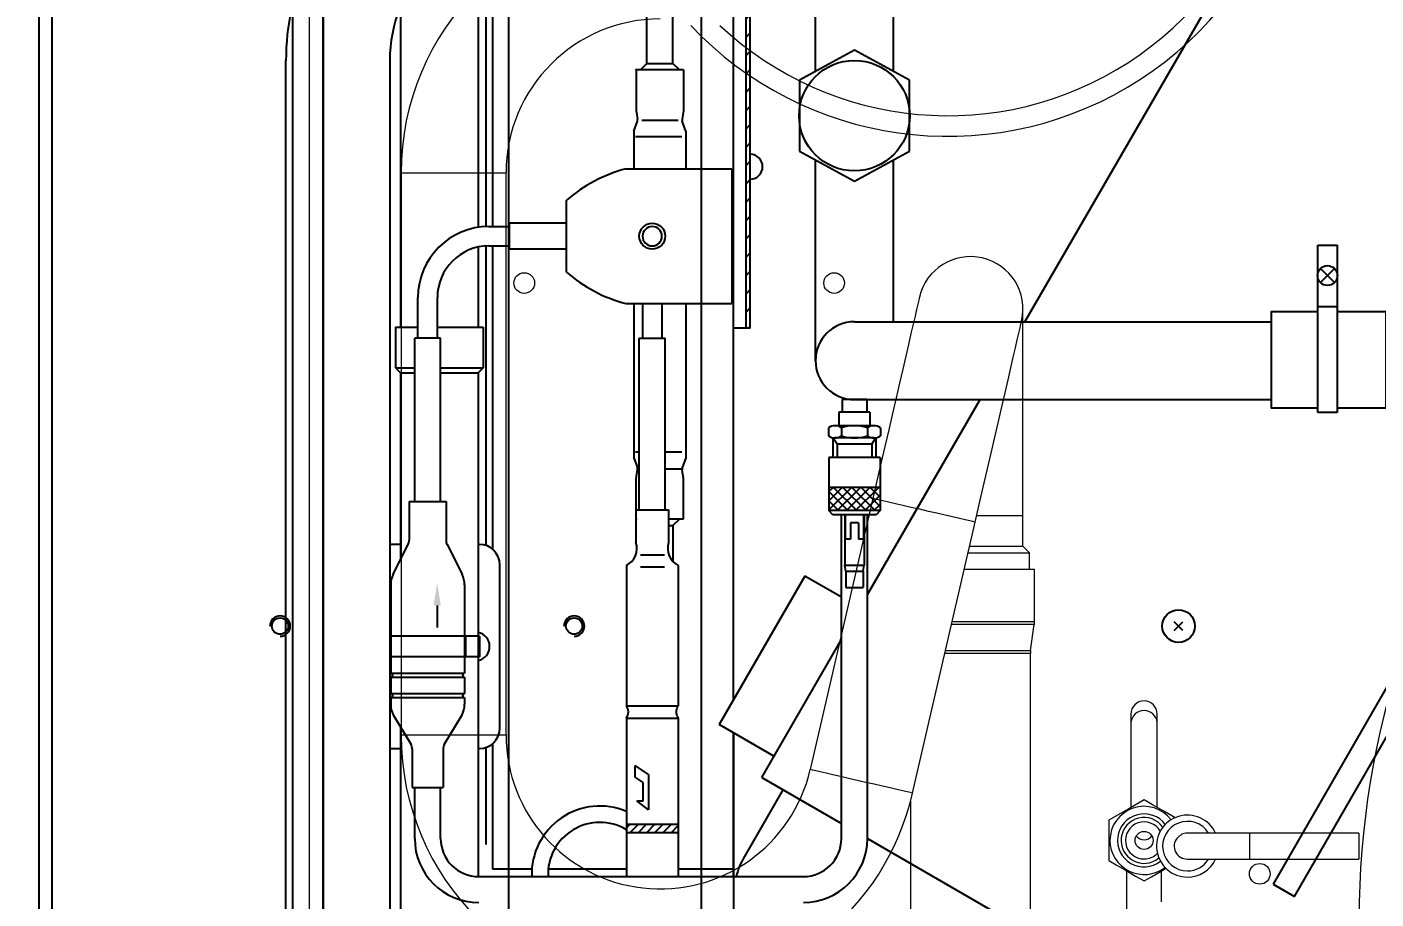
# Model space of a CAD drawing. Header units: millimetres. Extents: x 0 to 31017, y 0 to 21335.
# Drawn here: x 27140.85 to 27173.88, y 3380.88 to 3402.24 of the extents above; entities that cross this region are included whole.
import ezdxf
from ezdxf import colors
from ezdxf.entities.mleader import LeaderData, LeaderLine
from ezdxf.enums import TextEntityAlignment as Align
from ezdxf.math import Vec2, Vec3

# ---------------------------------------------------------------- set-up
doc = ezdxf.new("R2010")
doc.units = ezdxf.units.MM
doc.layers.add('DIM', color=2, linetype='Continuous')
doc.styles.get("Standard").update_dxf_attribs({"font": 'arial.ttf'})

# ---------------------------------------------------------------- blocks, each defined once
blk = doc.blocks.new('3F機組圖灰底')
at = {"layer": 'DIM'}
h = blk.add_hatch(dxfattribs=at)
h.set_pattern_fill('ANSI31', color=8, scale=0.1, style=0)
h.set_pattern_definition([(45, (106689.99417, -45823.58983), (-0.2245064, 0.2245064), [])])
h.paths.add_polyline_path([(106746.785, -45570.773, -0.004637), (106746.685, -45570.813), (106746.685, -45578.463), (106746.785, -45578.463)])
h = blk.add_hatch(dxfattribs=at)
h.set_pattern_fill('ANSI37', color=8, scale=0.05, angle=-90, style=0)
h.set_pattern_definition([(315, (106738.12342, -45570.17272), (0.1122532, 0.1122532), []), (45, (106738.12342, -45570.17272), (-0.1122532, 0.1122532), [])])
h.paths.add_polyline_path([(106749.338, -45582.365), (106749.338, -45582.935), (106749.968, -45582.935), (106749.968, -45582.365)])
h.paths.add_polyline_path([(106748.708, -45582.365), (106748.708, -45582.935), (106749.338, -45582.935), (106749.338, -45582.365)])
h = blk.add_hatch(dxfattribs=at)
h.set_pattern_fill('ANSI31', color=8, scale=0.045, angle=180, style=0)
h.set_pattern_definition([(225, (106712.5716, -45574.898), (0.1010279, -0.1010279), [])])
h.paths.add_polyline_path([(106743.753, -45590.615), (106743.753, -45590.815), (106745.023, -45590.815), (106745.023, -45590.615)])
at = {"color": 8, "linetype": 'Continuous', "lineweight": 15}
for p, q in [((106735.991, -45555.648), (106735.991, -45608.383)), ((106736.315, -45555.648), (106736.315, -45608.383)), ((106736.335, -45555.648), (106736.335, -45608.383)), ((106738.237, -45574.666), (106738.237, -45588.427)), ((106738.237, -45574.666), (106740.807, -45574.666)), ((106740.807, -45588.427), (106740.807, -45574.666)), ((106753.465, -45583.058), (106753.465, -45577.999)), ((106749.79, -45582.639), (106748.258, -45589.276)), ((106752.331, -45583.058), (106753.465, -45583.058)), ((106753.465, -45583.808), (106753.465, -45583.058)), ((106750.762, -45589.854), (106752.294, -45583.217)), ((106752.121, -45583.968), (106753.626, -45583.968)), ((106752.158, -45583.808), (106753.465, -45583.808)), ((106753.626, -45583.968), (106753.465, -45583.808)), ((106753.626, -45584.373), (106753.626, -45583.968)), ((106753.749, -45584.373), (106752.027, -45584.373)), ((106753.749, -45585.652), (106753.749, -45584.373)), ((106753.743, -45585.724), (106751.715, -45585.724)), ((106751.732, -45585.652), (106752.18, -45585.652)), ((106752.18, -45585.652), (106753.749, -45585.652)), ((106753.652, -45586.361), (106753.743, -45585.724)), ((106751.568, -45586.361), (106752.18, -45586.361)), ((106752.18, -45586.361), (106753.652, -45586.361)), ((106753.647, -45586.433), (106751.552, -45586.433)), ((106753.647, -45594.371), (106753.647, -45586.433)), ((106756.109, -45587.917), (106756.109, -45588.12)), ((106756.751, -45588.12), (106756.751, -45587.917)), ((106756.109, -45588.12), (106756.109, -45590.206)), ((106756.751, -45590.206), (106756.751, -45588.12)), ((106738.237, -45588.427), (106740.807, -45588.427)), ((106750.713, -45590.051), (106750.713, -45594.37)), ((106755.571, -45590.516), (106755.571, -45591.507)), ((106759.01, -45590.831), (106757.492, -45590.831)), ((106761.691, -45590.831), (106759.01, -45590.831)), ((106759.01, -45590.831), (106759.01, -45591.473)), ((106761.691, -45590.831), (106761.691, -45591.473)), ((106757.492, -45591.473), (106759.01, -45591.473)), ((106759.01, -45591.473), (106761.691, -45591.473)), ((106756.003, -45591.757), (106756.003, -45594.01)), ((106756.856, -45592.517), (106756.856, -45591.757))]:
    blk.add_line(p, q, dxfattribs=at)
at = {"color": 8}
blk.add_lwpolyline([(106735.588, -45564.263), (106745.588, -45564.263), (106745.588, -45606.763), (106735.588, -45606.763)], close=True, dxfattribs=at)
at = {"color": 8, "linetype": 'Continuous', "lineweight": 15, "flags": 128}
for points in [[(106750.928, -45577.71), (106750.924, -45577.728), (106750.911, -45577.784), (106750.889, -45577.878), (106750.86, -45578.007), (106750.822, -45578.171), (106750.776, -45578.37), (106750.722, -45578.601), (106750.662, -45578.863), (106750.595, -45579.153), (106750.522, -45579.47), (106750.443, -45579.812), (106750.359, -45580.174), (106750.271, -45580.556), (106750.179, -45580.953), (106750.085, -45581.363), (106749.988, -45581.783), (106749.889, -45582.209), (106749.79, -45582.639)], [(106752.294, -45583.217), (106752.393, -45582.787), (106752.492, -45582.361), (106752.589, -45581.941), (106752.683, -45581.531), (106752.775, -45581.134), (106752.863, -45580.752), (106752.947, -45580.39), (106753.026, -45580.049), (106753.099, -45579.731), (106753.166, -45579.441), (106753.226, -45579.179), (106753.28, -45578.948), (106753.326, -45578.75), (106753.364, -45578.585), (106753.394, -45578.456), (106753.415, -45578.363), (106753.428, -45578.306), (106753.432, -45578.288)], [(106752.294, -45583.217), (106752.284, -45583.215), (106752.239, -45583.204), (106752.16, -45583.186), (106752.049, -45583.16), (106751.909, -45583.128), (106751.743, -45583.09), (106751.558, -45583.047), (106751.358, -45583.001), (106751.148, -45582.953), (106750.936, -45582.903), (106750.727, -45582.855), (106750.526, -45582.809), (106750.341, -45582.766), (106750.176, -45582.728), (106750.036, -45582.696), (106749.924, -45582.67), (106749.845, -45582.652), (106749.8, -45582.641), (106749.79, -45582.639)], [(106750.762, -45589.854), (106750.752, -45589.852), (106750.707, -45589.841), (106750.628, -45589.823), (106750.517, -45589.797), (106750.376, -45589.765), (106750.211, -45589.727), (106750.026, -45589.684), (106749.825, -45589.638), (106749.616, -45589.59), (106749.404, -45589.541), (106749.194, -45589.492), (106748.994, -45589.446), (106748.809, -45589.403), (106748.644, -45589.365), (106748.503, -45589.333), (106748.392, -45589.307), (106748.313, -45589.289), (106748.268, -45589.278), (106748.258, -45589.276)], [(106756.43, -45590.02), (106756.251, -45590.123), (106756.054, -45590.237), (106755.777, -45590.397), (106755.571, -45590.516)], [(106757.195, -45590.462), (106757.11, -45590.412), (106756.913, -45590.299), (106756.636, -45590.139), (106756.43, -45590.02)], [(106757.345, -45590.872), (106757.286, -45590.906), (106757.239, -45590.954)], [(106755.571, -45591.507), (106755.75, -45591.611), (106755.947, -45591.724), (106756.224, -45591.884), (106756.43, -45592.003)], [(106756.43, -45592.003), (106756.609, -45591.9), (106756.805, -45591.786), (106756.972, -45591.69)]]:
    blk.add_lwpolyline(points, dxfattribs=at)
at = {"color": 8, "linetype": 'Continuous', "lineweight": 15}
for centre, radius in [((106741.253, -45577.361), 0.253), ((106748.841, -45577.361), 0.253), ((106756.43, -45591.012), 0.22), ((106759.263, -45591.83), 0.253)]:
    blk.add_circle(centre, radius, dxfattribs=at)
for centre, radius, start, end in [((106751.624, -45565.118), 8.651, 223.3133, 17.8549), ((106751.624, -45565.118), 8.651, 223.3133, 17.8549), ((106751.624, -45565.118), 8.145, 226.7688, 19.0051), ((106744.581, -45574.666), 6.344, 90, 180), ((106744.581, -45574.666), 3.774, 90, 180), ((106752.18, -45577.999), 1.285, 347, 167), ((106782.534, -45592.973), 20.843, 151.9854, 189.2886), ((106753.243, -45585.652), 0.506, 351.8699, 0), ((106754.153, -45586.433), 0.506, 171.8699, 180), ((106756.43, -45587.917), 0.321, 0, 180), ((106756.43, -45588.155), 0.323, 6.2339, 173.7661), ((106744.581, -45588.427), 6.344, 180, 270), ((106744.581, -45588.427), 3.774, 180, 347), ((106744.581, -45588.427), 6.344, 270, 347), ((106756.43, -45591.012), 0.835, 37.2733, 180), ((106756.43, -45591.012), 0.65, 36.8821, 308.0524), ((106756.43, -45591.012), 0.562, 34.9496, 309.9849), ((106756.43, -45591.012), 0.455, 29.4175, 270), ((106757.492, -45591.152), 0.759, 25.0452, 270), ((106757.492, -45591.152), 0.607, 31.9492, 270), ((106756.43, -45591.012), 0.835, 180, 307.6612), ((106756.424, -45590.773), 0.226, 215.0576, 271.5167), ((106756.436, -45590.773), 0.226, 268.4837, 324.9424), ((106757.482, -45591.154), 0.315, 140.5485, 271.8059), ((106757.492, -45591.152), 0.321, 90, 117.7981), ((106756.43, -45591.012), 0.455, 270, 315.517), ((106757.492, -45591.152), 0.607, 270, 328.0508), ((106757.492, -45591.152), 0.759, 270, 334.9548)]:
    blk.add_arc(centre, radius, start, end, dxfattribs=at)
at = {"layer": 'DIM', "color": 8}
for p, q in [((106729.375, -45625.763), (106729.375, -45545.763)), ((106740.875, -45606.215), (106740.875, -45545.863)), ((106729.695, -45625.013), (106729.695, -45546.513)), ((106746.375, -45587.572), (106746.375, -45568.189)), ((106746.685, -45578.463), (106746.685, -45568.189)), ((106746.785, -45578.463), (106746.785, -45568.189)), ((106748.386, -45572.178), (106748.386, -45568.189)), ((106750.291, -45572.178), (106750.291, -45568.189)), ((106753.512, -45578.31), (106759.355, -45568.189)), ((106740.127, -45568.532), (106740.127, -45575.996)), ((106740.325, -45575.978), (106740.325, -45568.448)), ((106740.475, -45568.393), (106740.475, -45575.979)), ((106744.257, -45571.982), (106744.257, -45568.8)), ((106744.892, -45571.982), (106744.892, -45568.8)), ((106738.222, -45570.544), (106738.222, -45578.441)), ((106749.338, -45571.66), (106747.993, -45572.391)), ((106750.683, -45572.391), (106749.338, -45571.66)), ((106735.419, -45593.547), (106735.419, -45571.915)), ((106737.959, -45571.919), (106737.959, -45593.547)), ((106745.155, -45572.141), (106743.995, -45572.141)), ((106745.155, -45572.141), (106743.995, -45572.141)), ((106743.995, -45572.141), (106743.995, -45573.141)), ((106744.098, -45572.141), (106744.257, -45571.982)), ((106745.051, -45572.141), (106744.098, -45572.141)), ((106744.257, -45571.982), (106744.575, -45571.982)), ((106744.575, -45571.982), (106744.892, -45571.982)), ((106745.051, -45572.141), (106744.892, -45571.982)), ((106745.155, -45572.141), (106745.155, -45573.137)), ((106747.993, -45572.391), (106747.993, -45574.134)), ((106750.683, -45574.134), (106750.683, -45572.391)), ((106743.995, -45573.137), (106744.028, -45573.351)), ((106745.155, -45573.137), (106745.121, -45573.351)), ((106743.94, -45573.641), (106744.028, -45573.393)), ((106744.13, -45573.37), (106745.02, -45573.37)), ((106745.21, -45573.641), (106745.122, -45573.393)), ((106743.94, -45573.641), (106743.94, -45574.565)), ((106745.112, -45573.781), (106743.98, -45573.781)), ((106745.101, -45573.781), (106743.998, -45573.781)), ((106745.21, -45573.641), (106745.21, -45574.565)), ((106747.993, -45574.134), (106749.338, -45574.865)), ((106749.338, -45574.865), (106750.683, -45574.134)), ((106748.386, -45579.263), (106748.386, -45574.347)), ((106750.291, -45578.31), (106750.291, -45574.347)), ((106743.741, -45574.565), (106746.338, -45574.565)), ((106746.338, -45574.565), (106746.338, -45577.865)), ((106742.288, -45577.095), (106742.288, -45575.335)), ((106740.388, -45575.977), (106740.888, -45575.977)), ((106740.888, -45575.897), (106740.888, -45576.532)), ((106742.288, -45575.897), (106740.888, -45575.897)), ((106740.127, -45576.48), (106740.127, -45578.441)), ((106740.325, -45583.792), (106740.325, -45576.453)), ((106740.388, -45576.453), (106740.888, -45576.453)), ((106740.475, -45576.453), (106740.475, -45583.878)), ((106760.682, -45580.528), (106760.682, -45576.433)), ((106760.682, -45576.433), (106761.161, -45576.433)), ((106761.161, -45576.433), (106761.161, -45580.528)), ((106742.288, -45576.532), (106740.888, -45576.532)), ((106761.092, -45577.006), (106760.748, -45577.35)), ((106760.748, -45577.006), (106761.092, -45577.35)), ((106738.65, -45578.715), (106738.65, -45577.715)), ((106739.126, -45578.715), (106739.126, -45577.715)), ((106743.741, -45577.865), (106746.338, -45577.865)), ((106743.94, -45577.865), (106743.94, -45581.642)), ((106744.15, -45577.865), (106744.15, -45578.715)), ((106744.626, -45577.865), (106744.626, -45578.715)), ((106745.21, -45577.865), (106745.21, -45581.642)), ((106760.682, -45577.937), (106761.161, -45577.937)), ((106738.102, -45578.441), (106738.65, -45578.441)), ((106738.102, -45578.441), (106738.102, -45579.441)), ((106739.126, -45578.441), (106740.247, -45578.441)), ((106740.247, -45578.441), (106740.247, -45579.441)), ((106746.785, -45578.463), (106746.375, -45578.463)), ((106749.338, -45578.31), (106759.55, -45578.31)), ((106759.536, -45578.269), (106759.55, -45578.245)), ((106738.571, -45582.715), (106738.571, -45578.715)), ((106739.206, -45578.715), (106738.571, -45578.715)), ((106739.206, -45582.715), (106739.206, -45578.715)), ((106744.071, -45582.915), (106744.071, -45578.715)), ((106744.071, -45578.715), (106744.706, -45578.715)), ((106744.706, -45582.915), (106744.706, -45578.715)), ((106738.102, -45579.441), (106738.571, -45579.441)), ((106738.102, -45579.441), (106738.222, -45579.561)), ((106739.206, -45579.441), (106740.247, -45579.441)), ((106740.247, -45579.441), (106740.127, -45579.561)), ((106738.222, -45579.561), (106738.571, -45579.561)), ((106738.222, -45579.561), (106738.222, -45584.142)), ((106739.206, -45579.561), (106740.127, -45579.561)), ((106740.127, -45579.561), (106740.127, -45591.897)), ((106749.038, -45580.215), (106749.038, -45580.525)), ((106749.638, -45580.215), (106749.038, -45580.215)), ((106749.338, -45580.215), (106759.55, -45580.215)), ((106749.638, -45580.215), (106749.638, -45580.525)), ((106749.656, -45584.99), (106752.413, -45580.215)), ((106748.958, -45580.525), (106748.958, -45580.855)), ((106749.718, -45580.525), (106748.958, -45580.525)), ((106749.718, -45580.525), (106749.718, -45580.855)), ((106761.161, -45580.528), (106760.682, -45580.528)), ((106748.703, -45580.905), (106748.703, -45581.105)), ((106749.815, -45580.855), (106748.862, -45580.855)), ((106749.021, -45580.905), (106749.021, -45581.105)), ((106749.656, -45580.905), (106749.656, -45581.105)), ((106749.973, -45580.905), (106749.973, -45581.105)), ((106748.813, -45581.151), (106748.813, -45581.635)), ((106748.913, -45581.306), (106748.813, -45581.151)), ((106749.815, -45581.155), (106748.862, -45581.155)), ((106748.913, -45581.306), (106748.913, -45581.635)), ((106749.763, -45581.306), (106748.913, -45581.306)), ((106749.763, -45581.306), (106749.863, -45581.151)), ((106749.763, -45581.306), (106749.763, -45581.635)), ((106749.863, -45581.151), (106749.863, -45581.635)), ((106743.94, -45581.642), (106744.028, -45581.89)), ((106744.071, -45581.502), (106743.98, -45581.502)), ((106745.112, -45581.502), (106744.706, -45581.502)), ((106745.21, -45581.642), (106745.122, -45581.89)), ((106748.708, -45581.635), (106748.708, -45582.935)), ((106749.968, -45581.635), (106748.708, -45581.635)), ((106749.968, -45581.635), (106749.968, -45582.935)), ((106743.995, -45582.146), (106744.028, -45581.932)), ((106744.03, -45581.913), (106744.071, -45581.913)), ((106744.706, -45581.913), (106745.12, -45581.913)), ((106745.155, -45582.146), (106745.121, -45581.932)), ((106743.995, -45583.141), (106743.995, -45582.141)), ((106745.155, -45583.141), (106745.155, -45582.146)), ((106749.968, -45582.365), (106748.708, -45582.365)), ((106738.438, -45582.715), (106739.338, -45582.715)), ((106738.438, -45582.715), (106738.438, -45583.655)), ((106738.438, -45582.715), (106739.338, -45582.715)), ((106739.338, -45582.715), (106739.338, -45583.655)), ((106743.988, -45582.915), (106744.788, -45582.915)), ((106743.988, -45582.915), (106743.988, -45583.715)), ((106744.788, -45582.915), (106744.788, -45583.715)), ((106748.808, -45583.035), (106748.708, -45582.935)), ((106749.968, -45582.935), (106748.708, -45582.935)), ((106749.868, -45583.035), (106748.808, -45583.035)), ((106749.021, -45590.965), (106749.021, -45583.035)), ((106749.1, -45583.035), (106749.1, -45584.27)), ((106749.113, -45583.035), (106749.113, -45583.635)), ((106749.563, -45583.035), (106749.563, -45583.635)), ((106749.576, -45583.035), (106749.576, -45584.27)), ((106749.656, -45590.965), (106749.656, -45583.035)), ((106749.968, -45582.935), (106749.868, -45583.035)), ((106745.051, -45583.141), (106744.788, -45583.141)), ((106745.155, -45583.141), (106744.788, -45583.141)), ((106744.788, -45583.3), (106744.892, -45583.3)), ((106745.051, -45583.141), (106744.892, -45583.3)), ((106744.892, -45583.3), (106744.892, -45584.18)), ((106749.238, -45583.235), (106749.238, -45583.635)), ((106749.438, -45583.235), (106749.238, -45583.235)), ((106749.438, -45583.235), (106749.438, -45583.635)), ((106749.238, -45583.635), (106749.113, -45583.635)), ((106749.563, -45583.635), (106749.438, -45583.635)), ((106738.222, -45583.762), (106737.959, -45583.762)), ((106738.045, -45584.493), (106738.411, -45583.768)), ((106739.365, -45583.768), (106739.732, -45584.493)), ((106744.099, -45584.019), (106744.688, -45584.019)), ((106740.655, -45588.262), (106740.655, -45584.262)), ((106743.753, -45584.277), (106743.753, -45587.715)), ((106744.099, -45584.315), (106744.688, -45584.315)), ((106745.023, -45584.277), (106745.023, -45587.715)), ((106749.126, -45584.415), (106749.1, -45584.27)), ((106749.1, -45584.27), (106749.576, -45584.27)), ((106749.551, -45584.415), (106749.576, -45584.27)), ((106748.126, -45584.54), (106746.026, -45588.177)), ((106749.021, -45585.056), (106748.126, -45584.54)), ((106749.126, -45584.415), (106749.126, -45584.815)), ((106749.126, -45584.415), (106749.551, -45584.415)), ((106749.551, -45584.415), (106749.551, -45584.815)), ((106737.983, -45584.751), (106737.983, -45586.915)), ((106739.793, -45584.751), (106739.793, -45586.915)), ((106749.126, -45584.815), (106749.551, -45584.815)), ((106739.121, -45585.258), (106739.121, -45585.798)), ((106757.381, -45585.869), (106757.169, -45585.656)), ((106757.169, -45585.869), (106757.381, -45585.656)), ((106740.157, -45586.012), (106737.959, -45586.012)), ((106739.813, -45586.012), (106739.813, -45586.512)), ((106740.157, -45586.012), (106740.157, -45586.512)), ((106747.068, -45589.472), (106749.021, -45586.09)), ((106740.157, -45586.512), (106737.959, -45586.512)), ((106737.983, -45586.915), (106739.793, -45586.915)), ((106737.983, -45587.015), (106739.793, -45587.015)), ((106737.983, -45587.015), (106737.983, -45587.415)), ((106739.793, -45587.015), (106739.793, -45587.415)), ((106762.59, -45586.886), (106759.59, -45592.082)), ((106760.11, -45592.382), (106763.11, -45587.186)), ((106737.983, -45587.415), (106739.793, -45587.415)), ((106737.983, -45587.515), (106739.793, -45587.515)), ((106737.983, -45587.515), (106737.983, -45587.679)), ((106739.793, -45587.515), (106739.793, -45587.679)), ((106738.045, -45587.936), (106738.481, -45588.661)), ((106739.295, -45588.661), (106739.732, -45587.936)), ((106743.753, -45587.715), (106745.023, -45587.715)), ((106743.753, -45588.015), (106743.753, -45591.897)), ((106743.753, -45588.015), (106745.023, -45588.015)), ((106745.023, -45588.015), (106745.023, -45591.897)), ((106738.222, -45588.231), (106738.222, -45593.547)), ((106747.368, -45588.952), (106746.026, -45588.177)), ((106740.475, -45588.646), (106740.475, -45591.713)), ((106746.375, -45588.378), (106746.375, -45601.383)), ((106746.375, -45591.897), (106746.375, -45588.378)), ((106737.959, -45588.762), (106738.222, -45588.762)), ((106738.508, -45588.774), (106738.508, -45589.715)), ((106739.268, -45588.774), (106739.268, -45589.715)), ((106740.325, -45591.113), (106740.325, -45588.732)), ((106744.294, -45589.399), (106743.972, -45589.18)), ((106743.972, -45589.462), (106743.972, -45589.18)), ((106744.163, -45589.592), (106743.972, -45589.462)), ((106744.163, -45590.044), (106744.163, -45589.592)), ((106744.294, -45589.399), (106744.294, -45590.264)), ((106747.068, -45589.472), (106749.021, -45590.599)), ((106738.508, -45589.715), (106739.268, -45589.715)), ((106738.571, -45590.965), (106738.571, -45589.715)), ((106739.206, -45590.965), (106739.206, -45589.715)), ((106747.588, -45589.772), (106746.643, -45591.408)), ((106744.294, -45590.264), (106744.007, -45590.044)), ((106744.007, -45590.044), (106744.163, -45590.044)), ((106743.753, -45590.615), (106745.023, -45590.615)), ((106743.753, -45590.815), (106745.023, -45590.815)), ((106749.656, -45590.965), (106768.632, -45601.922)), ((106740.138, -45591.897), (106748.088, -45591.897)), ((106741.44, -45591.713), (106740.475, -45591.713)), ((106740.875, -45591.897), (106740.875, -45591.713)), ((106743.753, -45591.713), (106741.841, -45591.713)), ((106746.375, -45591.713), (106745.023, -45591.713)), ((106759.59, -45592.082), (106760.11, -45592.382))]:
    blk.add_line(p, q, dxfattribs=at)
for points in [[(106760.682, -45580.422), (106759.55, -45580.422), (106759.55, -45578.062), (106760.682, -45578.062)], [(106761.161, -45578.062), (106762.35, -45578.062), (106762.35, -45580.422), (106761.161, -45580.422)]]:
    blk.add_lwpolyline(points, dxfattribs=at)
for centre, radius in [((106749.338, -45573.263), 1.353), ((106744.388, -45576.215), 0.317), ((106760.92, -45577.178), 0.243), ((106757.275, -45585.763), 0.4), ((106735.275, -45585.763), 0.2), ((106742.475, -45585.763), 0.2)]:
    blk.add_circle(centre, radius, dxfattribs=at)
for centre, radius, start, end in [((106741.689, -45571.919), 6.27, 133.2298, 180), ((106741.798, -45571.959), 3.839, 100.8798, 179.4062), ((106743.908, -45573.37), 0.122, 348.7186, 8.9263), ((106745.241, -45573.37), 0.122, 171.0737, 191.2814), ((106746.785, -45574.513), 0.305, 270, 90), ((106744.68, -45578.091), 3.65, 104.9142, 130.9459), ((106740.388, -45577.715), 1.738, 90, 180), ((106744.388, -45576.215), 0.238, 0, 180), ((106740.388, -45577.715), 1.262, 90, 180), ((106744.388, -45576.215), 0.238, 180, 0), ((106744.68, -45574.338), 3.65, 229.0541, 255.0858), ((106749.338, -45579.263), 0.953, 90, 270), ((106748.862, -45581.132), 0.277, 55.0397, 124.9603), ((106748.862, -45580.878), 0.277, 235.0397, 304.9603), ((106749.338, -45581.888), 1.033, 72.1034, 107.8966), ((106749.338, -45580.122), 1.033, 252.1034, 287.8966), ((106749.815, -45581.132), 0.277, 55.0397, 124.9603), ((106749.815, -45580.878), 0.277, 235.0397, 304.9603), ((106743.908, -45581.913), 0.122, 351.0737, 11.2814), ((106745.241, -45581.913), 0.122, 168.7186, 188.9263), ((106738.188, -45583.655), 0.25, 333.1809, 0), ((106738.188, -45583.655), 0.25, 333.1809, 0), ((106739.588, -45583.655), 0.25, 180, 206.8191), ((106743.545, -45583.86), 0.467, 296.5237, 18.1541), ((106745.232, -45583.86), 0.467, 161.8459, 243.4763), ((106740.155, -45584.262), 0.5, 0, 90), ((106738.553, -45584.751), 0.57, 153.1809, 180), ((106739.223, -45584.751), 0.57, 0, 26.8191), ((106735.275, -45585.763), 0.25, 270, 180), ((106742.475, -45585.763), 0.25, 270, 180), ((106740.055, -45586.262), 0.35, 281.9194, 78.0806), ((106737.983, -45586.965), 0.05, 270, 90), ((106739.793, -45586.965), 0.05, 90, 270), ((106737.983, -45587.465), 0.05, 270, 90), ((106738.553, -45587.679), 0.57, 180, 206.8191), ((106739.223, -45587.679), 0.57, 333.1809, 0), ((106739.793, -45587.465), 0.05, 90, 270), ((106743.553, -45587.865), 0.25, 323.1301, 36.8699), ((106745.223, -45587.865), 0.25, 143.1301, 216.8699), ((106740.155, -45588.262), 0.5, 270, 0), ((106738.258, -45588.774), 0.25, 0, 26.8191), ((106739.518, -45588.774), 0.25, 153.1809, 180), ((106743.105, -45591.841), 1.67, 67.1535, 181.9085), ((106743.105, -45591.841), 1.27, 59.2994, 182.5099), ((106740.138, -45590.965), 1.567, 180, 270), ((106740.138, -45590.965), 0.932, 180, 270), ((106748.088, -45590.965), 1.567, 270, 0), ((106748.088, -45590.965), 0.932, 270, 0), ((106748.375, -45592.408), 2, 150, 165.1957)]:
    blk.add_arc(centre, radius, start, end, dxfattribs=at)
for p in [(106743.995, -45572.141), (106743.995, -45572.141), (106743.995, -45572.141), (106743.995, -45572.141), (106743.995, -45583.141), (106743.995, -45583.141)]:
    blk.add_point(p, dxfattribs=at)
blk.add_solid([(106739.211, -45585.258), (106739.031, -45585.258), (106739.121, -45584.718)], dxfattribs=at)
blk = doc.blocks.new('_DetailCallout')
at = {"color": 0, "linetype": 'ByBlock', "lineweight": -2, "transparency": 16777216}
blk.add_line((8, 0), (-8, 0), dxfattribs=at)
blk.add_circle((0, 0), 8, dxfattribs=at)
at = {"color": 0, "transparency": 16777216}
for tag, p in [('視圖號碼', (0, 1)), ('圖紙號碼', (0, -6))]:
    blk.add_attdef(tag, text='', height=3, dxfattribs=at).set_placement(p, align=Align.CENTER)

msp = doc.modelspace()

# ---------------------------------------------------------------- block references
at = {"color": 30}
msp.add_blockref('3F機組圖灰底', (-79588.225, 48973.327), dxfattribs=at)

# ---------------------------------------------------------------- leaders
at = {"color": 54}
ml = msp.add_multileader_block('Standard', dxfattribs=at)
ml.set_content('_DetailCallout', color=54, scale=15)
ml.set_attribute('視圖號碼', '冷藏庫', width=0)
ml.set_attribute('圖紙號碼', 'A機', width=0)
ml.set_leader_properties()
ml.build(insert=Vec2(0, 0))
ml.multileader.update_dxf_attribs({"leader_type": 0})
ctx = ml.context
ctx.base_point, ctx.plane_origin = Vec3(29838.443, 5795.864), Vec3(29958.443, 5795.864)
notes = []
notes.append((ctx, [(0, (0, 0, 0), (0, 0), (1, 0), 1, [])]))
ctx.block.insert = Vec3(29958.443, 5795.864)
at = {"color": 230}
ml = msp.add_multileader_block('Standard', dxfattribs=at)
ml.set_content('_DetailCallout', color=230, scale=15)
ml.set_attribute('視圖號碼', '冷藏庫', width=0)
ml.set_attribute('圖紙號碼', 'A機', width=0)
ml.set_leader_properties()
ml.build(insert=Vec2(0, 0))
ml.multileader.update_dxf_attribs({"leader_type": 0})
ctx = ml.context
ctx.base_point, ctx.plane_origin = Vec3(29234.446, 5540.763), Vec3(29354.446, 5540.763)
notes.append((ctx, [(0, (0, 0, 0), (0, 0), (1, 0), 1, [])]))
ctx.block.insert = Vec3(29354.446, 5540.763)
at = {"color": 30}
ml = msp.add_multileader_block('Standard', dxfattribs=at)
ml.set_content('_DetailCallout', color=30, scale=15)
ml.set_attribute('視圖號碼', '冷藏庫', width=0)
ml.set_attribute('圖紙號碼', 'A', width=0)
ml.set_leader_properties()
ml.build(insert=Vec2(0, 0))
ml.multileader.update_dxf_attribs({"leader_type": 0})
ctx = ml.context
ctx.base_point, ctx.plane_origin = Vec3(29710.714, 5353.362), Vec3(29830.714, 5353.362)
notes.append((ctx, [(0, (0, 0, 0), (0, 0), (1, 0), 1, [])]))
ctx.block.insert = Vec3(29830.714, 5353.362)
ml = msp.add_multileader_block('Standard', dxfattribs=at)
ml.set_content('_DetailCallout', color=30, scale=15)
ml.set_attribute('視圖號碼', '急速庫', width=0)
ml.set_attribute('圖紙號碼', 'B', width=0)
ml.set_leader_properties()
ml.build(insert=Vec2(0, 0))
ml.multileader.update_dxf_attribs({"leader_type": 0})
ctx = ml.context
ctx.base_point, ctx.plane_origin = Vec3(27687.375, 4294.553), Vec3(27807.375, 4294.553)
notes.append((ctx, [(0, (0, 0, 0), (0, 0), (1, 0), 1, [])]))
ctx.block.insert = Vec3(27807.375, 4294.553)
ml = msp.add_multileader_block('Standard', dxfattribs=at)
ml.set_content('_DetailCallout', color=30, scale=15)
ml.set_attribute('視圖號碼', '急速庫', width=0)
ml.set_attribute('圖紙號碼', 'A-2', width=0)
ml.set_leader_properties()
ml.build(insert=Vec2(0, 0))
ml.multileader.update_dxf_attribs({"leader_type": 0})
ctx = ml.context
ctx.base_point, ctx.plane_origin = Vec3(28019.574, 4294.553), Vec3(28139.574, 4294.553)
notes.append((ctx, [(0, (0, 0, 0), (0, 0), (1, 0), 1, [])]))
ctx.block.insert = Vec3(28139.574, 4294.553)
ml = msp.add_multileader_block('Standard', dxfattribs=at)
ml.set_content('_DetailCallout', color=30, scale=15)
ml.set_attribute('視圖號碼', '急速庫', width=0)
ml.set_attribute('圖紙號碼', 'A-1', width=0)
ml.set_leader_properties()
ml.build(insert=Vec2(0, 0))
ml.multileader.update_dxf_attribs({"leader_type": 0})
ctx = ml.context
ctx.base_point, ctx.plane_origin = Vec3(28356.633, 4294.553), Vec3(28476.633, 4294.553)
notes.append((ctx, [(0, (0, 0, 0), (0, 0), (1, 0), 1, [])]))
ctx.block.insert = Vec3(28476.633, 4294.553)
at = {"color": 230}
ml = msp.add_multileader_block('Standard', dxfattribs=at)
ml.set_content('_DetailCallout', color=230, scale=15)
ml.set_attribute('視圖號碼', '急速庫', width=0)
ml.set_attribute('圖紙號碼', 'B機', width=0)
ml.set_leader_properties()
ml.build(insert=Vec2(0, 0))
ml.multileader.update_dxf_attribs({"leader_type": 0})
ctx = ml.context
ctx.base_point, ctx.plane_origin = Vec3(27021.054, 4196.215), Vec3(27141.054, 4196.215)
notes.append((ctx, [(0, (0, 0, 0), (0, 0), (1, 0), 1, [])]))
ctx.block.insert = Vec3(27141.054, 4196.215)
ml = msp.add_multileader_block('Standard', dxfattribs=at)
ml.set_content('_DetailCallout', color=230, scale=15)
ml.set_attribute('視圖號碼', '急速庫', width=0)
ml.set_attribute('圖紙號碼', 'A機', width=0)
ml.set_leader_properties()
ml.build(insert=Vec2(0, 0))
ml.multileader.update_dxf_attribs({"leader_type": 0})
ctx = ml.context
ctx.base_point, ctx.plane_origin = Vec3(27021.054, 3903.215), Vec3(27141.054, 3903.215)
notes.append((ctx, [(0, (0, 0, 0), (0, 0), (1, 0), 1, [])]))
ctx.block.insert = Vec3(27141.054, 3903.215)
for ctx, leaders in notes:
    for number, flags, end, landing, length, lines in leaders:
        leader = LeaderData()
        leader.index, (leader.has_last_leader_line, leader.has_dogleg_vector, leader.attachment_direction) = number, flags
        leader.last_leader_point, leader.dogleg_vector, leader.dogleg_length = Vec3(end), Vec3(landing), length
        for number, points, colour, breaks in lines:
            line = LeaderLine()
            line.index, line.vertices, line.color, line.breaks = number, Vec3.list(points), colors.encode_raw_color(colour), breaks
            leader.lines.append(line)
        ctx.leaders.append(leader)

doc.saveas('drawing.dxf')
